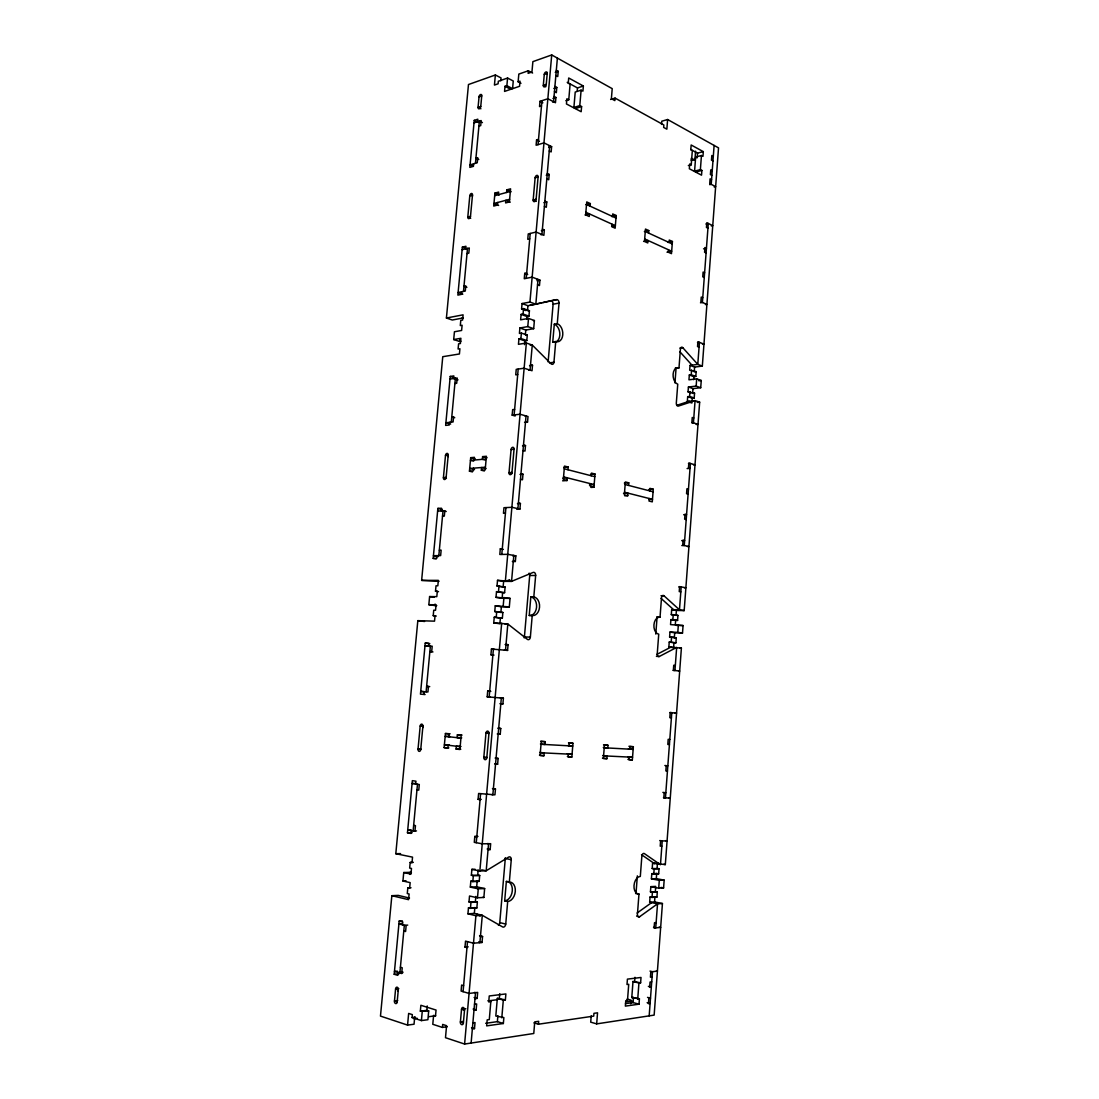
<?xml version="1.0" encoding="UTF-8"?>
<svg xmlns="http://www.w3.org/2000/svg" width="1099" height="1099" viewBox="0 0 1099 1099"><rect width="100%" height="100%" fill="white"/><g stroke="black" fill="none" stroke-linecap="round" stroke-linejoin="round"><path stroke-width="1.5" d="M654.949 896.743L650.058 897.031L649.66 902.224L654.564 901.922L654.949 896.743L656.914 897.127L657.298 891.948L650.443 891.839L650.842 886.646L655.732 886.385M655.347 891.564L655.663 887.36M656.694 873.471L651.817 873.678L651.419 878.857L656.309 878.637L656.694 873.471L658.658 873.842L659.043 868.677L652.202 868.498L652.586 863.333L655.842 863.223M657.078 868.32L657.463 863.168M673.591 647.737L673.962 642.75L669.236 642.077L668.851 647.091L676.503 647.861M674.333 637.777L674.704 632.79L669.978 632.09L669.607 637.077L676.283 637.846L675.912 642.833L673.962 642.75M675.308 624.713L675.638 620.372L670.926 619.616L670.541 624.603L683.07 625.551L682.506 633.051L674.704 632.79M676.009 615.399L676.38 610.44L671.668 609.657L671.297 614.629L677.946 615.44L677.575 620.413L675.638 620.372M691.999 401.822L692.26 398.223L687.686 396.657L687.328 401.478L691.903 403.017M692.672 392.824L692.974 388.634L688.414 387.027L688.043 391.835L691.092 392.892M693.648 379.65L693.881 376.655L689.32 375.006L688.949 379.814L696.697 378.853L701.258 380.488L700.722 387.713L692.974 388.634M696.162 371.627L689.677 370.212L690.035 365.418L694.595 367.093L694.238 371.874L696.162 371.627L695.804 376.408L693.881 376.655M692.26 398.223L694.197 398.003L694.554 393.195L688.043 391.835M649.179 1015.861L652.476 971.708L650.004 971.09M658.713 888.171L659.29 880.34L664.167 880.12L663.59 887.91L658.713 888.171L650.842 886.646M682.506 633.051L677.795 632.337L678.358 624.809M700.722 387.713L696.162 386.092L696.697 378.853M714.116 145.425L711.218 184.33L709.762 184.673M654.564 901.922L662.436 903.515L654.152 1015.105L596.675 1023.883L590.712 1022.152L591.207 1015.847M652.586 863.333L665.321 864.57L681.394 648.067L668.851 647.091M676.38 610.44L684.182 610.591L699.651 402.165L695.076 400.613L687.328 401.478M694.595 367.093L702.33 366.077L718.526 147.884L667.615 119.516L661.79 121.206L661.529 124.407M691.244 164.809L692.329 150.563L690.804 149.739L691.161 144.986L703.305 151.635L702.962 156.333L701.45 155.508L695.653 157.033L694.582 171.114L696.093 171.911L701.89 170.455L701.533 175.167L689.348 168.751L689.719 163.985L691.244 164.809L688.345 165.551M662.436 903.515L657.532 903.831L639.591 916.745A2.679 1.662 -80.2 0 1 637.42 914.478L638.972 894.05L636.005 893.46L637.351 875.848M655.787 634.082L657.078 617.143L660.032 617.212L661.516 597.677A2.541 1.621 -89.6 0 1 663.947 595.754L679.47 609.794L684.182 610.591M674.951 382.933L676.064 368.261L678.99 367.877L680.418 349.07A2.514 1.552 83 0 1 682.767 347.669L697.783 364.387L702.33 366.077M630.757 1003.758L631.032 1000.145L627.172 999.115L626.966 1001.725L631.952 1001.038M695.585 151.181L694.953 159.534L691.175 160.509L691.353 158.215L694.307 159.808M631.788 997.48L632.997 981.489L640.621 982.794L641.019 977.464L627.419 979.127L627.007 984.512L628.724 984.292L627.488 1000.475L625.771 1000.708L625.358 1006.121L639.014 1004.17L639.412 998.826L631.788 997.48L639.412 998.826M625.482 1003.634L633.079 1002.576L633.477 997.246M634.686 981.283L634.988 977.299M690.763 149.491L697.522 153.159L697.164 157.844L695.653 157.033M637.722 999.06L638.931 983.014L640.621 982.794M701.89 170.455L700.379 169.658L701.45 155.508M650.058 897.031L652.023 897.416L652.408 892.223L657.298 891.948M651.817 873.678L653.768 874.048L654.166 868.856L659.043 868.677M675.912 642.833L671.173 642.159L671.558 637.145L669.607 637.077M677.575 620.413L672.863 619.657L673.234 614.671L671.297 614.629M694.197 398.003L689.623 396.437L689.98 391.615M695.804 376.408L691.244 374.773L691.601 369.965M629.136 757.087L628.93 759.725L632.337 759.89L633.354 746.743L628.916 746.276M629.754 749.188L629.947 746.551L633.354 746.743M649.193 498.493L649.001 501.034L652.284 501.858L653.273 489.22L649.976 488.354L649.784 490.896M668.494 249.789L668.302 252.234L671.475 253.663L672.423 241.505L669.25 240.035L669.057 242.481M603.324 747.485L607.774 747.966L607.981 745.287L604.436 745.095L603.378 758.53L606.923 758.695L607.129 756.016L602.678 755.508M624.809 495.869L627.763 495.718L627.955 493.135L623.531 493.382M628.573 485.415L628.779 482.832L625.358 481.953L624.342 494.852L627.763 495.718M648.575 233.057L648.767 230.584L645.47 229.059L644.481 241.464L647.778 242.961L647.984 240.475L643.588 241.423M596.675 1023.883L597.54 1012.811L593.941 1013.333L593.721 1016.108L538.428 1024.213L533.935 1022.853M667.615 119.516L666.859 129.174L663.659 127.415L663.851 124.998L615.055 98.099L610.646 99.473M538.428 1024.213L538.661 1021.328L534.732 1021.891L533.771 1033.486L464.602 1044.05L445.493 1037.703L446.565 1025.683L442.677 1024.433L442.416 1027.428L432.786 1024.295L433.597 1015.38L435.506 1015.998L436.042 1010.05L420.876 1005.283L420.34 1011.162L428.692 1010.929L427.896 1019.721L421.412 1020.586L412.07 1017.55L412.345 1014.624L408.649 1013.429L407.564 1025.092L414.048 1024.227L414.694 1017.138M615.055 98.099L614.849 100.613L611.387 98.704L612.212 88.648L551.712 54.95L532.878 61.64L531.943 72.012L528.111 73.345L528.344 70.762L532.603 73.042M568.334 754.106L568.114 756.868L571.837 757.046L572.964 743.281L568.499 742.8M569.021 745.823L569.241 743.075L572.964 743.281M590.561 483.697L590.342 486.349L593.941 487.242L595.012 474.04L591.427 473.106L591.207 475.757M611.882 224.1L611.676 226.641L615.152 228.207L616.182 215.528L612.72 213.934L612.514 216.462M540.433 743.996L544.912 744.49L545.145 741.688L541.258 741.468L540.076 755.549L543.964 755.727L544.197 752.925L539.733 752.403M562.633 480.826L567.084 480.524L567.304 477.831L562.867 478.134M567.991 469.754L568.21 467.061L564.474 466.086L563.334 479.59L567.084 480.524M590.122 206.172L590.342 203.59L586.742 201.928L585.643 214.882L589.256 216.503L589.476 213.92L585.053 214.992M490.827 1001.67L489.289 1019.584L487.173 1019.886L486.651 1025.875L503.356 1023.499L503.864 1017.578L495.814 1016.026L497.325 998.345L505.375 999.843L505.883 993.936L489.247 995.969L488.725 1001.931L490.827 1001.67L487.832 1000.777M568.76 99.748L570.106 84.183L568.252 83.181L568.705 77.988L583.363 86.01L582.923 91.148L581.11 90.159L575.217 92.069L573.898 107.468L575.725 108.43L581.605 106.576L581.165 111.727L566.452 103.965L566.905 98.759L568.76 99.748L565.82 100.696M498.397 925.317A2.967 2.019 -77 0 0 499.77 922.624L505.293 858.511A2.926 2.019 -79.1 0 0 505.293 857.824M524.196 637.901A2.816 1.992 -87.6 0 0 524.415 636.912L529.704 575.491A2.789 1.978 89.8 0 0 529.114 573.142M548.126 361.873L553.099 304.217A2.775 1.868 79.8 0 0 550.668 300.783L542.961 302.472M507.683 901.523L504.688 900.85L506.351 881.439L509.345 882.071A9.85 6.704 -78.1 0 1 515.294 891.454A9.85 6.704 -78.1 0 1 507.683 901.523L505.746 924.053A2.981 2.019 -77.1 0 1 502.641 926.952L482.296 915.302L474.342 913.406L467.94 913.819L468.476 907.87L476.842 907.953L477.364 902.032L468.998 901.936L469.52 896.001L477.488 897.787L483.862 897.457L484.645 888.555L476.678 886.824L470.317 887.113L470.839 881.192L479.191 881.343L479.7 875.45L471.361 875.271L471.883 869.364L475.07 869.254M532.218 615.55L529.237 615.481L530.831 596.894L533.812 596.922A9.369 6.608 -88.9 0 1 539.54 607.239A9.369 6.608 -88.9 0 1 532.218 615.55L530.364 637.145A2.83 1.992 -87.7 0 1 527.383 639.357L507.82 623.985L493.739 622.899L494.248 617.212L502.367 618.133L502.861 612.459L494.756 611.525L495.251 605.837L509.318 606.909L510.06 598.378L496.006 597.334L496.514 591.66L504.606 592.663L505.1 587.017L497.023 586.001L497.517 580.341L511.557 581.371L533.139 572.428A2.802 1.978 89.8 0 1 535.653 575.478L533.812 596.922M552.756 342.023L554.294 324.191L557.262 323.669A9.273 6.264 80.8 0 1 562.77 334.852A9.273 6.264 80.8 0 1 555.723 341.542L552.756 342.023A9.259 6.264 80.8 0 0 559.803 335.332A9.259 6.264 80.8 0 0 554.294 324.191M485.676 1023.293L497.366 1021.644L497.874 1015.751M499.386 998.084L499.77 993.675M509.345 882.071L511.269 859.679A2.94 2.019 -79.2 0 0 508.645 857.083L486.198 870.779L479.851 870.999L471.883 869.364M557.262 323.669L559.02 303.104A2.789 1.868 79.9 0 0 556.589 299.656L535.831 304.217L529.952 302.046L522.066 303.544L521.585 308.97L523.55 308.599L529.43 310.742L528.949 316.155L523.069 314.039L521.105 314.396L520.624 319.823L528.509 318.408L534.402 320.523L533.688 328.683L527.795 326.595L519.896 327.983L519.415 333.423L521.379 333.079L527.286 335.14L526.806 340.566L520.899 338.533L518.934 338.863L518.453 344.317L526.352 343.025L532.259 345.045L551.08 363.81A2.789 1.896 81.8 0 0 553.951 362.23L555.723 341.542M577.181 91.341L577.47 87.934L567.208 82.356M501.803 1017.853L503.315 1000.09L505.375 999.843M581.605 106.576L579.791 105.6L581.11 90.159M474.342 913.406L474.864 907.486M475.386 901.578L475.84 896.413M476.678 886.824L477.2 880.917M477.722 875.038L478.175 869.886M502.367 618.133L500.388 618.078L499.894 623.737L493.739 622.899M494.756 611.525L500.883 612.418L501.391 606.758L509.318 606.909M496.006 597.334L502.133 598.282L502.628 592.636L504.606 592.663M497.023 586.001L503.122 587.003L503.63 581.371L511.557 581.371L513.824 555.462L512.821 555.49M524.511 344.619L524.841 340.896L526.806 340.566M525.377 334.783L525.789 330.043L533.688 328.683M526.751 319.218L526.984 316.512L528.949 316.155M527.52 310.44L527.946 305.714L535.831 304.217L538.002 279.407L537.013 279.613M464.602 1044.05L475.908 915.714L482.296 915.302L479.906 942.654L478.779 942.365M477.488 897.787L478.271 888.844L484.645 888.555M479.851 870.999L501.68 623.133M503.191 605.975L503.946 597.416M505.444 580.341L526.352 343.025M527.795 326.595L528.509 318.408M529.952 302.046L551.712 54.95M471.114 1043.061L475.524 992.672L474.521 992.37M501.336 698.016L492.86 794.797L491.857 794.646M505.526 650.155L507.82 623.985L504.839 623.889M557.385 58.11L553.566 101.754L552.577 102.07M472.35 1028.911L474.493 1028.595L475.029 1022.551L472.886 1022.853M473.985 1010.256L476.128 1009.981L476.65 1003.95L474.507 1004.225M475.002 998.689L477.145 998.428L477.667 992.411L469.067 993.427L461.099 991.078L461.621 985.061L463.613 985.638M466.979 947.626L465.001 947.104L465.523 941.129L473.49 943.189L482.035 942.475L482.557 936.499L479.562 935.744M488.052 849.609L490.154 849.568L490.676 843.689L482.241 843.812L474.287 842.342L474.809 836.449L477.969 836.421M492.462 788.56L495.457 789L494.935 794.838L478.614 793.478L478.092 799.33L480.084 799.632M495.539 764.162L497.613 764.245L498.122 758.434L495.141 758.063M498.163 734.146L500.237 734.269L500.746 728.486L497.765 728.184M500.828 703.786L502.889 703.951L503.397 698.195L487.187 696.835L487.695 691.079L489.673 691.23M504.4 650.1L507.573 650.402L508.068 644.687L506.035 644.44M512.368 561.52L515.349 561.479L515.843 555.847L507.738 554.322L499.811 554.473L500.306 548.841L502.284 548.799M516.956 509.222L519.923 509.071L520.418 503.479L518.412 503.04M520.981 473.724L522.973 474.219L522.492 479.782L520.5 479.301M523.495 445.013L525.487 445.548L524.992 451.085L523.014 450.563M524.566 422.373L527.534 422.043L528.015 416.535L520.074 414.241L512.161 415.147L512.656 409.639L514.62 409.405M530.542 364.634L532.507 365.28L532.026 370.748L524.127 368.206L516.228 369.36L515.747 374.841L517.711 374.553M526.709 272.95L524.745 273.363L524.264 278.761L532.15 277.127L539.939 280.163L539.472 285.561L537.535 284.806M542.411 229.155L544.335 229.979L543.868 235.337L536.12 232.054L528.234 233.936L527.767 239.294L529.718 238.84M544.87 201.076L546.78 201.928L546.313 207.258L544.403 206.406M547.275 173.546L549.184 174.439L548.731 179.755L546.807 178.862M538.537 139.353L536.573 139.944L536.106 145.233L543.978 142.884L551.616 146.634L551.162 151.923L549.253 151.003M554.02 96.506L555.915 97.495L555.462 102.743L547.865 98.759L539.994 101.328L539.527 106.589L541.491 105.957M554.913 86.45L556.795 87.453L556.341 92.687L554.446 91.684M556.328 70.295L558.21 71.325L557.743 76.559L555.86 75.529M494.001 655.114L490.923 654.757L491.432 649.042L507.573 650.402M463.077 991.669L467.501 941.651M468.476 907.87L470.454 908.337L470.976 902.389L477.364 902.032M470.839 881.192L472.817 881.618L473.339 875.683L479.7 875.45M476.265 842.699L480.593 793.78M489.165 697L493.396 649.138M496.226 617.253L496.734 611.566M498.493 591.674L498.987 586.001M501.79 554.432L505.925 507.601M511.076 449.518L509.016 472.694A2.129 1.442 -76.4 0 0 510.321 474.672A2.129 1.442 -76.4 0 0 511.983 472.46L514.044 449.244A2.129 1.442 -75.6 0 0 512.738 447.293A2.129 1.442 -75.6 0 0 511.076 449.518L514.044 449.244M514.14 414.914L518.192 369.072M520.899 338.533L521.379 333.079M523.069 314.039L523.55 308.599M526.229 278.349L530.199 233.469M535.131 177.804L533.166 200.018A2.129 1.36 -68.3 0 0 534.457 201.639A2.129 1.36 -68.3 0 0 536.12 199.249L538.084 176.994A2.129 1.346 -67.8 0 0 536.779 175.4A2.129 1.346 -67.8 0 0 535.131 177.804L538.084 176.994M538.057 144.642L541.958 100.696M464.506 1010.187L463.366 1023.183A1.745 1.126 85.4 0 1 463.009 1024.172L462.391 1024.625A2.761 1.786 85.4 0 1 460.907 1024.048L460.522 1023.375A1.745 1.126 85.4 0 1 460.371 1022.235L461.525 1009.267A2.322 1.497 85.7 0 1 463.215 1007.453A2.322 1.497 85.7 0 1 464.506 1010.187L461.525 1009.267L465.825 1008.703M486.802 757.692L488.945 733.445A2.184 1.497 -85.9 0 0 487.64 731.11A2.184 1.497 -85.9 0 0 485.964 733.129L483.821 757.321A2.198 1.497 -86.8 0 0 485.126 759.684A2.198 1.497 -86.8 0 0 486.802 757.692L483.821 757.321L487.159 757.472M546.258 84.389L547.247 73.138A1.621 0.989 -65.7 0 0 547.082 72.287L546.574 71.943A2.555 1.552 -65.7 0 0 545.104 72.534L544.637 73.138A1.621 0.989 -65.7 0 0 544.307 74.141L543.304 85.379A2.143 1.305 -65.9 0 0 544.609 86.848A2.143 1.305 -65.9 0 0 546.258 84.389L543.304 85.379L545.832 86.725M448.145 745.232L447.897 748.062L444.133 747.608L445.438 733.514L450.109 733.789M472.46 471.911L469.452 471.183L470.688 457.665L474.438 457.335L474.191 460.041M498.41 194.674L498.658 192.078L494.921 193.094L493.739 206.062L497.462 205.073L497.696 202.477M500.787 80.763L501.048 77.933L495.374 74.979L494.44 85.076L498.094 83.799L498.328 81.271L507.573 78.029L513.26 81.01L512.574 88.634L506.873 85.681L505.018 86.326L504.551 91.423L519.552 86.299L520.019 81.147L518.124 81.793L518.824 74.086L528.344 70.762M421.412 1020.586L422.222 1011.753M506.873 85.681L507.573 78.029M448.928 736.756L449.175 733.926L445.438 733.514M473.449 468.174L473.202 470.894L469.452 471.183M420.34 1011.162L426.81 1010.338L427.209 1005.956M458.434 737.47L461.717 737.841L457.115 737.676L457.376 734.833L461.195 735.258L459.904 749.518L456.085 749.051L456.346 746.207L461.031 746.455M484.371 470.976L481.362 470.248L481.609 467.528L486.129 468.627M481.362 470.248L485.167 469.946L486.404 456.277L482.598 456.621L482.351 459.341L485.36 460.096M506.557 192.476L506.79 189.852L510.582 188.822L509.4 201.941L505.609 202.93L505.842 200.32L510.183 202.216M398.168 991.243L398.305 989.787A2.198 1.374 87.5 0 0 397.151 987.218A2.198 1.374 87.5 0 0 395.585 988.949L394.445 1001.299A1.662 1.03 87.2 0 0 394.568 1002.384L395.022 1003.14A2.624 1.621 87.2 0 0 396.382 1003.483L396.821 1003.099A1.662 1.03 87.2 0 0 397.151 1002.151L398.305 989.787L395.599 988.963L398.813 988.605M422.758 727.785L422.895 726.343A2.088 1.36 -85.2 0 0 421.728 724.131A2.088 1.36 -85.2 0 0 420.189 726.054L418.032 749.106A2.088 1.36 -86 0 0 419.186 751.359A2.088 1.36 -86 0 0 420.738 749.449L422.895 726.343L420.189 726.054L423.294 726.247M448.062 456.648L448.2 455.261A2.019 1.319 -76.6 0 0 447.032 453.392A2.019 1.319 -76.6 0 0 445.493 455.508L443.419 477.625A2.033 1.319 -77.2 0 0 444.587 479.521A2.033 1.319 -77.2 0 0 446.125 477.433L448.2 455.261L445.493 455.508M472.364 196.391L472.488 195.059A2.019 1.236 -69.6 0 0 471.32 193.52A2.019 1.236 -69.6 0 0 469.795 195.801L467.803 217.053A2.019 1.25 -70 0 0 468.971 218.619A2.019 1.25 -70 0 0 470.496 216.352L472.488 195.059L469.795 195.801M409.872 874.433L410.078 872.331L411.424 872.62M495.374 74.979L468.476 84.527L446.414 318.023L463.077 314.836L462.597 320.043L460.783 320.372L460.302 325.579L462.102 325.249L461.621 330.456L454.437 331.761L453.695 339.55L460.893 338.286L460.399 343.506L458.599 343.822L458.104 349.042L459.918 348.74L459.423 353.974L442.76 356.694L421.631 580.382L438.322 580.368L437.828 585.794L436.015 585.794L435.506 591.207L437.32 591.221L436.811 596.647L429.599 596.565L428.844 604.684L434.957 605.563L435.094 604.052M453.695 339.55L459.588 341.473L459.822 339.042M409.515 898.062L398.209 895.383L391.848 895.685L380.474 1016.094L407.564 1025.092M391.848 895.685L408.567 899.669L409.103 893.982L407.289 893.556L407.811 887.882L409.625 888.308L410.161 882.634L402.935 881L403.731 872.537L410.944 874.117L411.479 868.457L409.666 868.073L410.188 862.413L412.001 862.797L412.537 857.138L395.805 853.703L417.826 620.66L434.531 621.155L435.039 615.701L433.226 615.66L433.734 610.22L435.547 610.247L436.042 604.807L428.844 604.684M402.88 972.011L398.058 972.491L397.797 975.349L394.198 974.277L399.184 921.086L402.371 920.88M411.328 830.61L411.067 833.427L407.468 832.74L412.345 780.661L415.944 781.197L415.683 783.985M428.583 646.033L428.83 643.3L425.244 643.135L420.45 694.142L425.093 694.527M436.221 558.924L433.185 558.388L437.869 508.425L441.455 508.233L441.207 510.911M458.022 379.869L453.585 378.537L453.832 375.913L450.247 376.449L445.644 425.409L449.244 424.997L449.491 422.359M465.701 248.827L465.949 246.272L462.363 247.124L457.871 295.109L461.456 294.367L461.69 291.785M477.584 121.714L477.818 119.2L474.246 120.368L469.836 167.391L473.422 166.334L473.655 163.806M402.509 924.863L402.784 922.02L399.184 921.086M424.049 694.444L424.31 691.697M437.031 555.641L436.77 558.333L433.185 558.388M417.483 784.26L413.128 830.954L416.494 830.926M426.11 691.848L430.382 646.116M438.831 555.613L443.007 510.815L446.221 511.488M451.291 422.153L455.384 378.276M463.49 291.4L467.501 248.401M475.455 163.27L479.384 121.124L482.434 122.593M480.758 106.438L481.76 95.668A1.539 0.907 -67.5 0 0 481.609 94.857L481.376 94.596A2.418 1.429 -67.6 0 0 479.933 94.94L479.384 95.627A1.525 0.907 -67.6 0 0 479.068 96.588L478.065 107.345A2.033 1.209 -67.7 0 0 479.233 108.787A2.033 1.209 -67.7 0 0 480.758 106.438L478.065 107.345L480.909 108.76M637.077 913.035L651.625 902.622M656.405 656.337L659.345 656.474L676.668 647.407L674.951 670.5L673.11 670.404M656.749 654.482L670.802 647.174M505.595 581.371L509.702 579.681M437.223 581.357L438.583 580.822M479.04 96.904L481.733 95.97M544.28 74.471L547.22 73.454M555.256 72.342L558.21 71.325M553.841 88.428L556.795 87.453M577.47 87.934L583.363 86.01M474.012 122.882L481.183 120.547L480.716 125.588L478.917 126.165M552.962 98.457L555.915 97.495M676.723 405.352L689.252 401.259M573.898 107.468L579.791 105.6M548.731 145.988L549.72 145.7L541.931 234.527L540.942 234.76M548.662 147.5L551.616 146.634M546.23 175.263L549.184 174.439M494.701 195.677L510.362 191.446M509.648 199.304L493.987 203.466L498.616 205.458M697.522 153.159L703.305 151.635M470.496 216.352L467.803 217.053L470.702 218.248M536.12 199.249L533.166 200.018L536.243 201.392M543.826 202.697L546.78 201.928M694.582 171.114L700.379 169.658M585.918 204.689L590.342 203.59M714.199 186.995L715.655 186.651L709.734 183.547L710.078 178.862L711.561 179.645M541.367 230.694L544.335 229.979M462.129 249.693L469.3 247.976L468.82 253.127L467.02 253.553M611.772 216.572L616.182 215.528M612.225 226.394L615.358 225.666L585.863 212.286M644.371 231.559L648.767 230.584M529.91 305.343L541.67 302.761M705.874 223.99L708.292 223.468L702.398 302.472L700.461 302.802M461.759 318.215L463.077 317.941M711.314 225.968L712.756 225.652L706.808 222.74L706.451 227.452L707.948 228.18M668.041 242.439L672.423 241.505M666.997 252.193L671.668 251.231L644.687 238.978M536.985 280.767L539.939 280.163M703.552 248.841L706.451 248.25L704.954 247.55L704.596 252.275L706.094 252.976M550.668 300.783L556.589 299.656M463.105 317.968L452.293 320.015L446.414 318.023M553.099 304.217L559.02 303.104M528.083 311.003L529.43 310.742M533.413 320.702L534.402 320.523M459.588 341.473L460.934 341.24M705.462 304.629L706.918 304.382L700.887 301.84L701.244 297.06L702.756 297.705M525.926 335.36L527.286 335.14M530.268 345.361L532.259 345.045L530.061 370.116L528.935 370.281M529.539 365.72L532.507 365.28M549.5 362.89L553.951 362.23M697.48 342.641L699.431 342.352L697.783 364.387L690.035 365.418M449.999 379.059L457.184 378.015L456.703 383.263L454.89 383.524M702.508 344.33L703.964 344.124L697.906 341.762L697.549 346.57L699.074 347.147M679.855 348.081L682.767 347.669M442.416 1027.428L447.279 1026.741M463.283 1021.466L460.399 1021.864L463.393 1022.812M413.691 1018.663L417.071 1018.21M428.898 1016.671L435.657 1015.778M412.07 1017.55L415.312 1017.125M689.32 375.006L691.244 374.773M489.206 1000.736L497.6 999.692M651.721 981.833L650.058 982.053L649.66 987.342L651.322 987.136L648.355 986.366M698.84 380.79L701.258 380.488M652.078 976.997L650.429 977.19L650.814 971.901L657.408 971.118L656.419 970.884M688.414 387.027L696.162 386.092M397.701 1000.557L394.472 1000.942L397.179 1001.793M692.865 393.401L694.554 393.195M687.686 396.657L689.623 396.437M525.047 416.068L526.036 415.958L517.917 508.631L516.928 508.686M697.219 402.44L699.651 402.165M394.198 974.277L399.019 973.796M397.316 971.145L394.459 971.42L401.684 973.549L402.22 967.807L400.407 967.271M402.729 972.739L399.871 973.013L404.322 925.331L407.729 925.097M691.958 422.991L693.428 422.84L695.076 400.613L678.344 406.094A2.514 1.566 84.5 0 1 676.311 403.113L677.753 384.197A8.407 5.22 83.7 0 1 673.11 374.168A8.407 5.22 83.7 0 1 678.99 367.877M696.189 424.502L698.002 424.324L691.889 422.346L692.246 417.483L693.785 417.991M522.52 445.823L525.487 445.548M465.001 947.104L468.201 946.83M486.17 459.011L470.454 460.371L473.655 461.154M485.428 467.212L469.713 468.476L474.521 469.644M480.428 936.678L482.557 936.499M656.144 922.597L654.496 922.72L654.097 927.982L660.664 927.419L659.18 927.103M563.76 467.405L568.21 467.061M446.125 477.433L443.419 477.625L446.428 478.326M511.983 472.46L509.016 472.694L512.23 473.477M520.006 474.438L522.973 474.219M688.441 463.613L690.392 463.476L684.265 545.502L681.833 545.557M693.538 464.918L695.008 464.808L688.839 463.022L688.482 467.927L690.021 468.366L687.109 468.572M590.575 474.356L595.012 474.04M402.316 923.696L398.91 923.929L406.135 925.798L405.6 931.512L403.786 931.032M589.421 484.906L594.147 484.604L563.567 476.884M624.356 483.12L628.779 482.832M590.974 487.434L593.941 487.242M470.454 908.337L476.842 907.953M652.023 897.416L656.914 897.127M648.863 489.467L653.273 489.22M517.45 503.644L520.418 503.479M649.358 499.482L652.49 499.331L624.548 492.27M437.622 511.09L444.82 510.719L444.312 516.09L442.512 516.173M505.43 513.206L503.466 513.288L503.96 507.697L511.873 507.298L519.923 509.071M407.811 887.882L410.999 887.745M683.647 514.744L686.573 514.62L685.02 514.236L684.65 519.168L686.202 519.552M472.817 881.618L479.191 881.343M653.768 874.048L658.658 873.842M402.935 881L406.108 880.876M403.731 872.537L410.078 872.331M410.188 862.413L413.361 862.33M681.71 540.626L684.636 540.557L683.083 540.2L682.713 545.159L688.936 546.533L687.466 546.56M439.339 550.214L441.139 550.173L440.644 555.572L433.432 555.709L438.281 556.575M395.805 853.703L400.558 853.593M661.845 846.134L660.211 846.161L660.609 840.982L667.079 840.872L665.609 840.639M512.862 555.902L515.843 555.847M407.468 832.74L412.194 832.699M411.081 829.924L407.729 829.937L414.941 831.284L415.463 825.651L413.65 825.322M529.704 575.491L535.653 575.478M439.009 581.357L421.631 580.382M678.742 586.893L681.188 586.907L679.47 609.794L671.668 609.657M503.122 587.003L505.1 587.017M684.402 587.786L685.872 587.786L679.608 586.605L679.237 591.605L680.803 591.894M661.007 595.727L663.947 595.754M502.133 598.282L510.06 598.378M478.092 799.33L481.252 799.371M434.957 605.563L436.756 605.604M500.883 612.418L502.861 612.459M493.369 788.945L495.457 789M670.926 619.616L672.863 619.657M415.422 783.518L412.084 783.436L419.296 784.521L418.774 790.126L416.961 789.838M676.242 625.358L683.07 625.551M424.544 621.498L417.826 620.66M669.978 632.09L677.795 632.337M669.236 642.077L671.173 642.159M524.415 636.912L530.364 637.145M667.45 770.962L665.843 770.907L666.228 765.769L667.835 765.838L664.881 765.495M679.924 647.998L681.394 648.067M496.047 758.337L498.122 758.434M505.087 644.563L508.068 644.687M456.085 749.051L460.769 749.284M421.151 749.257L418.032 749.106L420.738 749.449M444.133 747.608L448.818 747.842M540.31 752.733L572.071 754.285L567.318 753.735M603.585 755.837L632.543 757.252L627.817 756.73M490.923 654.757L492.901 654.853M449.395 745.04L444.408 744.792L460.179 746.661M541.024 744.284L572.744 746.029L567.991 745.507M604.23 747.773L633.148 749.367L628.422 748.859M678.591 671.008L679.69 671.077L673.357 670.321L673.728 665.266L675.322 665.458M450.164 736.605L445.191 736.33L460.948 738.102M457.376 734.833L462.061 735.107M489.289 733.321L485.964 733.129L488.945 733.445M669.428 744.531L667.821 744.435L668.192 739.325L669.799 739.435M498.671 728.349L500.746 728.486M500.333 697.934L503.397 698.195M669.827 712.55L671.791 712.701L665.444 797.929L663.466 797.654M675.088 713.004L676.572 713.114L670.198 712.564L669.813 717.661L671.42 717.784M487.187 696.835L490.291 697.096M424.008 691.683L420.711 691.395L427.923 691.985L428.431 686.477L426.632 686.339L429.723 686.614M499.908 703.703L502.889 703.951M487.695 691.079L490.8 691.367M603.53 744.82L607.981 745.287M497.256 733.953L500.237 734.269M540.667 741.207L545.145 741.688M432.951 651.941L429.874 651.583L431.687 651.68L432.195 646.198L424.983 645.855L429.901 646.432M627.9 759.382L632.337 759.89M602.472 758.173L606.923 758.695M567.372 756.51L571.837 757.046M425.244 643.135L429.846 643.684M539.485 755.192L543.964 755.727M491.432 649.042L494.509 649.413M494.632 763.86L497.613 764.245M662.876 792.393L665.815 792.777L664.208 792.75L663.823 797.901L670.266 798.011L668.783 797.819M433.226 615.66L436.289 616.072M494.248 617.212L500.388 618.078M671.558 637.145L676.283 637.846M429.599 596.565L434.187 597.252M495.251 605.837L501.391 606.758M435.506 591.207L438.556 591.674M496.514 591.66L502.628 592.636M659.771 840.543L662.23 840.955L660.458 864.734L644.385 853.607A2.651 1.662 -81.8 0 0 641.857 856.094L640.319 876.411A8.888 5.55 -81 0 0 634.013 885.506A8.888 5.55 -81 0 0 638.972 894.05M673.234 614.671L677.946 615.44M497.517 580.341L503.63 581.371M657.958 863.251L658.933 863.429M663.851 864.295L665.321 864.57M652.202 868.498L654.166 868.856M474.809 836.449L476.787 836.82M513.329 561.108L515.349 561.479M487.571 843.537L488.574 843.716L486.198 870.779L481.719 869.859M656.309 878.637L664.167 880.12M651.419 878.857L659.29 880.34M487.173 849.005L490.154 849.568M500.306 548.841L503.356 549.418M661.131 887.429L663.59 887.91M505.293 858.511L511.269 859.679M650.443 891.839L652.408 892.223M649.66 902.224L657.532 903.831L655.746 927.844L653.52 927.35M437.869 508.425L442.389 509.373M471.361 875.271L473.339 875.683M636.637 916.113L639.591 916.745M470.317 887.113L478.271 888.844M482.859 897.224L483.862 897.457M468.998 901.936L470.976 902.389M467.94 913.819L475.908 915.714M499.77 922.624L505.746 924.053M470.688 457.665L475.194 458.791M482.598 456.621L487.104 457.761M479.04 941.706L482.035 942.475M632.997 981.489L638.931 983.014M564.24 468.792L594.806 476.678M625.152 484.522L653.067 491.748M688.111 494.11L686.559 493.698L686.916 488.78L688.469 489.206M647.531 997.384L650.498 998.167L648.836 998.4L648.437 1003.703L650.1 1003.469L647.146 1002.673M450.659 424.063L445.892 422.772L453.09 421.947L453.585 416.658L451.785 416.878L454.752 417.689M633.079 1002.576L639.014 1004.17M525.556 421.48L527.534 422.043M512.161 415.147L515.156 415.999M497.325 998.345L503.315 1000.09M474.15 997.535L477.145 998.428M450.247 376.449L454.684 377.795M473.133 1009.061L476.128 1009.981M497.366 1021.644L503.356 1023.499M426.81 1010.338L428.692 1010.929M471.512 1027.647L474.493 1028.595M518.934 338.863L524.841 340.896M519.896 327.983L525.789 330.043M462.789 294.202L458.104 292.526L465.289 291.029L465.77 285.85L463.97 286.235L466.896 287.292M521.105 314.396L526.984 316.512M521.585 308.97L525.995 310.577M522.066 303.544L527.946 305.714M462.363 247.124L466.732 248.841M524.745 273.363L527.671 274.503M494.921 193.094L499.262 194.99M704.267 277.484L702.756 276.811L703.113 272.057L704.624 272.731M506.79 189.852L511.131 191.789M473.133 166.251L470.07 164.864L477.254 162.734L477.722 157.652L475.922 158.201L478.793 159.506M586.523 204.51L615.976 218.069M645.278 231.532L672.231 243.937M474.246 120.368L478.532 122.442M536.573 139.944L539.444 141.345M505.018 86.326L510.705 89.266M539.994 101.328L542.851 102.811M518.124 81.793L520.981 83.29M711.891 175.359L710.407 174.562L710.751 169.892L712.234 170.688M712.963 160.962L711.479 160.152L711.822 155.481L713.306 156.292M407.715 897.636L408.993 898.35M476.32 913.873L480.181 916.085M641.514 854.692L654.551 863.677M661.021 598.351L673.618 609.684M679.786 351.666L691.972 365.156M636.005 893.46A8.874 5.55 -80.9 0 1 635.593 893.46M506.351 881.439A9.822 6.704 -78.1 0 1 512.299 890.808A9.822 6.704 -78.1 0 1 504.688 900.85M659.345 656.474A2.569 1.635 -87.8 0 1 657.243 653.836L658.741 634.178A8.531 5.454 -88.7 0 1 653.932 624.864A8.531 5.454 -88.7 0 1 660.032 617.212M656.68 617.102A8.504 5.454 -88.7 0 1 657.078 617.143M530.831 596.894A9.355 6.608 -88.9 0 1 536.559 607.197A9.355 6.608 -88.9 0 1 529.237 615.481M675.294 368.069A8.394 5.234 83.7 0 1 676.064 368.261"/></g></svg>
